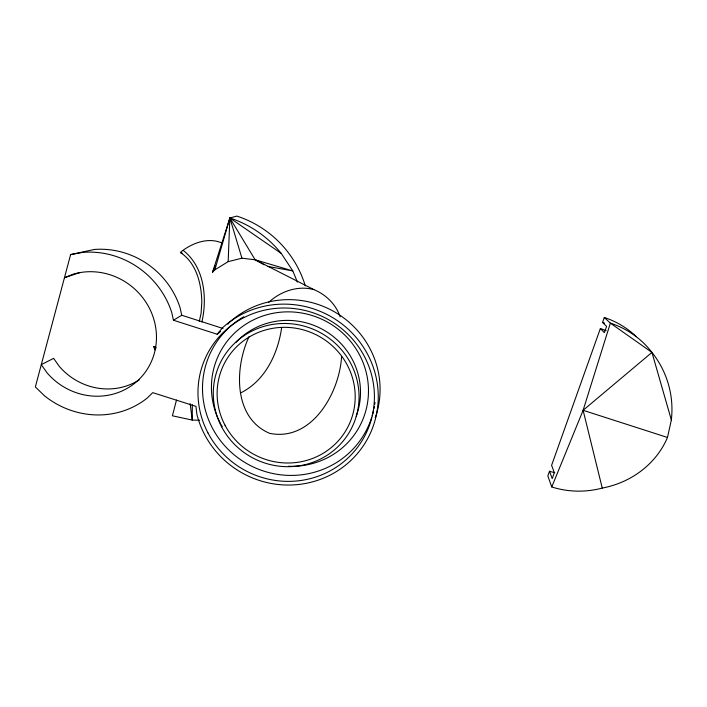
<?xml version="1.0" encoding="UTF-8"?>
<svg xmlns="http://www.w3.org/2000/svg" width="707" height="707" viewBox="0 0 707 707"><rect width="100%" height="100%" fill="white"/><g stroke="black" fill="none" stroke-linecap="round" stroke-linejoin="round"><path stroke-width="1.06" d="M192.322 404.731L192.233 420.073L199.657 420.232M341.587 356.487C339.59 392.553 312.008 441.99 269.632 433.338C232.965 417.74 234.618 367.287 249.067 336.594M297.391 282.058L292.804 270.922L281.262 253.424A106.121 102.321 41.7 0 0 229.863 217.986L212.577 272.186L214.848 269.835L228.167 261.634L229.863 217.986L236.88 216.095A102.559 99.015 42.2 0 1 305.291 285.858M281.616 327.854C277.913 353.588 265.284 380.499 241.149 392.677M549.507 471.216L547.837 475.891L551.752 486.955A88.631 85.794 -21.6 0 0 602.258 488.077A92.281 85.194 8.7 0 0 667.496 437.465L671.341 419.905L651.951 352.422A88.631 85.794 -21.6 0 0 610.362 323.126L604.291 317.496L602.541 322.419L606.615 326.369L604.37 332.652L600.349 328.561L551.593 465.356L554.35 472.638L552.211 478.63L549.507 471.216A80.377 77.92 -22.1 0 0 554.792 472.709M199.277 321.482L201.097 313.228L201.804 302.402C201.566 284.179 196.617 263.137 180.418 252.523L181.319 251.586C192.551 242.908 207.973 237.101 221.733 242.881M201.884 322.038C207.522 297.585 204.235 266.733 183.21 250.411M176.485 400.091L172.411 415.796L192.233 420.073L190.148 403.67M70.612 254.6L35.35 386.959L44.479 395.787A83.841 79.449 41.8 0 0 147.321 397.97L152.721 392.641L195.963 406.375L196.908 414.461A92.599 89.895 26.9 0 0 323.647 478.082A92.599 89.895 26.9 0 0 362.567 345.891A92.599 89.895 26.9 0 0 222.387 327.907L217.164 334.234L173.436 320.227L171.73 312.45A83.841 79.449 41.8 0 0 82.966 252.355L70.612 254.6L94.199 249.483A81.181 77.072 42.2 0 1 180.082 307.713L181.726 315.251L223.032 328.49M214.848 269.835L229.863 217.986L281.262 253.424M551.752 486.955L583.107 410.307L610.362 323.126L651.951 352.422A91.963 91.203 18.9 0 1 671.341 419.905M212.577 272.186L213.708 269.217M214.124 268.271L215.379 265.417M227.866 324.23L229.139 322.692A89.709 87.208 27.3 0 1 338.918 314.562A89.709 87.208 27.3 0 1 375.231 417.828M268.448 302.569C280.423 291.39 297.612 285.239 313.837 289.596C325.936 294.554 335.94 304.302 340.138 316.807M602.258 488.077L583.107 410.307L651.951 352.422M217.164 334.234L220.611 331.53M173.436 320.227L181.726 315.251M80.121 272.487L64.452 277.71L73.475 274.077A64.116 60.749 41.8 0 1 149.875 309.162A64.116 60.749 41.8 0 1 128.957 387.312A64.116 60.749 41.8 0 1 47.042 372.819L41.289 364.671L53.626 358.352L59.185 366.253A62.075 58.928 42.1 0 0 139.129 379.933M228.167 261.634L241.927 258.196L255.139 259.778L292.804 270.922L267.971 266.459M154.913 349.894L153.702 346.589L155.708 347.022M583.107 410.307L667.496 437.465M180.418 252.523L182.353 253.362M241.927 258.196L229.863 217.986L255.139 259.778L313.837 289.596M255.139 259.778L264.179 264.772M153.702 346.589L156.203 347.977M602.541 322.419A80.377 77.92 -22.1 0 1 604.52 323.099M604.291 317.496A85.565 82.949 -22.1 0 1 636.406 336.762M600.349 328.561A73.89 71.637 -22.1 0 1 606.155 330.726M371.573 417.837A87.058 84.584 27.2 0 1 235.767 456.139A87.058 84.584 27.2 0 1 243.774 316.754M374.975 402.398A87.058 84.584 27.2 0 1 374.692 404.501M374.357 406.596A87.058 84.584 27.2 0 1 373.968 408.681M373.526 410.749A87.058 84.584 27.2 0 1 372.191 415.849M220.655 423.811A78.99 76.763 27.2 0 1 265.222 315.234A78.99 76.763 27.2 0 1 367.587 379.226A78.99 76.763 27.2 0 1 288.544 466.249M222.21 426.586A78.99 76.763 27.2 0 1 221.158 424.739M235.758 342.568A71.92 69.869 27.1 0 1 325.768 331.247A71.92 69.869 27.1 0 1 356.187 416.29M225.038 425.26A69.445 67.412 26.9 0 0 344.521 432.764A69.445 67.412 26.9 0 0 288.916 327.465A69.445 67.412 26.9 0 0 225.038 425.26M207.982 432.949A88.746 86.148 26.9 0 0 360.641 442.944A88.746 86.148 26.9 0 0 289.958 308.199A88.746 86.148 26.9 0 0 207.982 432.949M221.627 426.816A73.307 71.16 26.9 0 0 347.747 434.805A73.307 71.16 26.9 0 0 289.119 323.62A73.307 71.16 26.9 0 0 221.627 426.816"/></g></svg>
